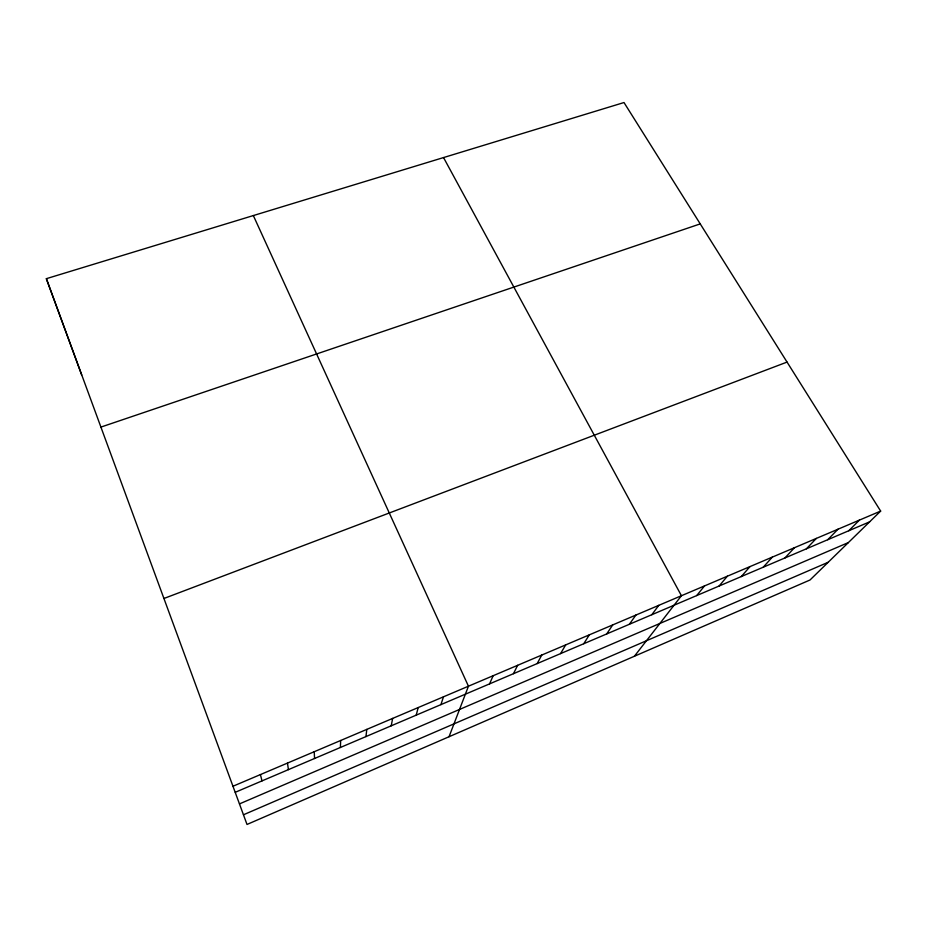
<?xml version="1.0" encoding="UTF-8"?>
<svg xmlns="http://www.w3.org/2000/svg" width="927" height="927" viewBox="0 0 927 927"><rect width="100%" height="100%" fill="white"/><g stroke="black" fill="none" stroke-linecap="round" stroke-linejoin="round"><path stroke-width="1.39" d="M340.394 747.486L340.661 740.488M365.945 736.583L366.802 729.387M391.217 725.818L392.642 718.402M416.211 715.157L418.193 707.556M440.928 704.624L443.465 696.814M449.039 736.733L468.448 686.2L253.338 215.562M489.56 683.883L493.164 675.702M513.488 673.686L517.602 665.319M537.162 663.593L541.774 655.053M560.58 653.616L565.679 644.891M583.755 643.732L589.329 634.844M606.675 633.964L612.735 624.902M629.363 624.288L635.876 615.076M651.82 614.717L658.773 605.343M634.392 656.246L681.438 595.725L443.535 157.567M696.687 595.586L704.532 585.91M719.097 586.026L727.371 576.2M741.276 576.582L749.978 566.606M763.222 567.22L772.342 557.104M784.937 557.961L794.462 547.706M806.432 548.796L816.351 538.402M827.707 539.734L838.008 529.201M848.761 530.754L859.445 520.093M880.65 511.09L810.024 579.989L247.011 824.462L46.35 278.679L623.998 102.538L880.65 511.09L233.048 786.212M243.477 814.775L828.17 562.272M239.502 803.883L848.367 542.573M235.273 792.295L869.596 521.866M163.986 598.46L787.046 362.086M100.939 427.08L700.233 223.894M46.35 278.679L81.692 374.983M260.417 774.578L262.005 780.905M287.474 763.083L288.424 769.642M314.218 751.727L314.554 758.495"/></g></svg>
